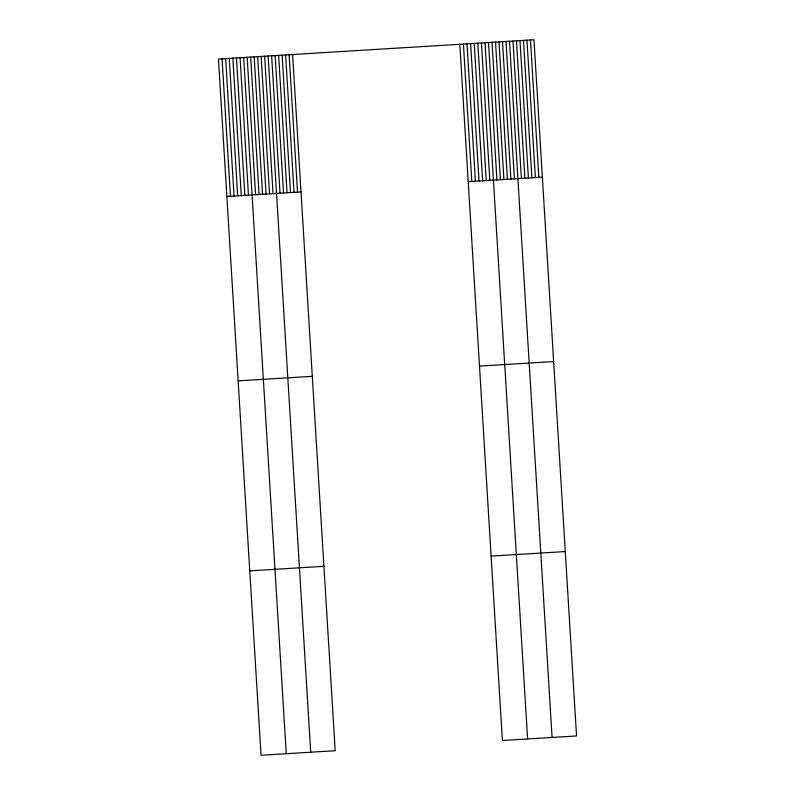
<?xml version="1.0" encoding="UTF-8"?>
<svg xmlns="http://www.w3.org/2000/svg" width="795" height="795" viewBox="0 0 795 795"><rect width="100%" height="100%" fill="white"/><g stroke="black" fill="none" stroke-linecap="round" stroke-linejoin="round"><path stroke-width="1.19" d="M226.863 196.464L301.007 191.923M468.215 181.697L542.369 177.166M238.142 380.865L312.286 376.323M479.494 366.097L553.648 361.566M249.759 570.85L323.913 566.318M491.111 556.093L565.265 551.551M530.464 39.969L538.871 177.374M526.966 40.177L535.373 177.593M523.478 40.396L531.875 177.802M519.98 40.605L528.387 178.02M516.482 40.823L524.889 178.229M512.984 41.032L521.391 178.448M509.496 41.251L552.078 737.452M505.998 41.459L514.405 178.875M502.5 41.678L510.907 179.094M499.002 41.887L507.409 179.302M495.514 42.105L503.911 179.521M492.016 42.314L500.423 179.73M488.518 42.532L496.925 179.948M485.02 42.741L527.602 738.943M481.422 42.96L489.829 180.376M477.815 43.188L486.222 180.594M474.217 43.407L482.625 180.823M470.62 43.626L479.017 181.041M467.013 43.844L475.42 181.26M463.415 44.063L471.823 181.479M459.808 44.282L502.39 740.493L576.544 735.951L533.962 39.75L218.456 59.049L261.038 755.25L335.192 750.719L292.61 54.507M289.112 54.726L297.519 192.142M285.614 54.934L294.021 192.35M282.116 55.153L290.523 192.569M278.628 55.372L287.025 192.778M275.13 55.58L283.537 192.996M271.632 55.799L280.039 193.205M268.134 56.008L310.716 752.209M264.646 56.226L273.043 193.632M261.148 56.435L269.555 193.851M257.65 56.654L266.057 194.069M254.152 56.862L262.559 194.278M250.664 57.081L259.061 194.497M247.166 57.29L255.573 194.705M243.667 57.508L286.25 753.71M240.07 57.727L248.467 195.143M236.463 57.946L244.87 195.361M232.865 58.164L241.273 195.58M229.258 58.383L237.665 195.799M225.661 58.601L234.068 196.017M222.063 58.83L230.461 196.246"/></g></svg>
